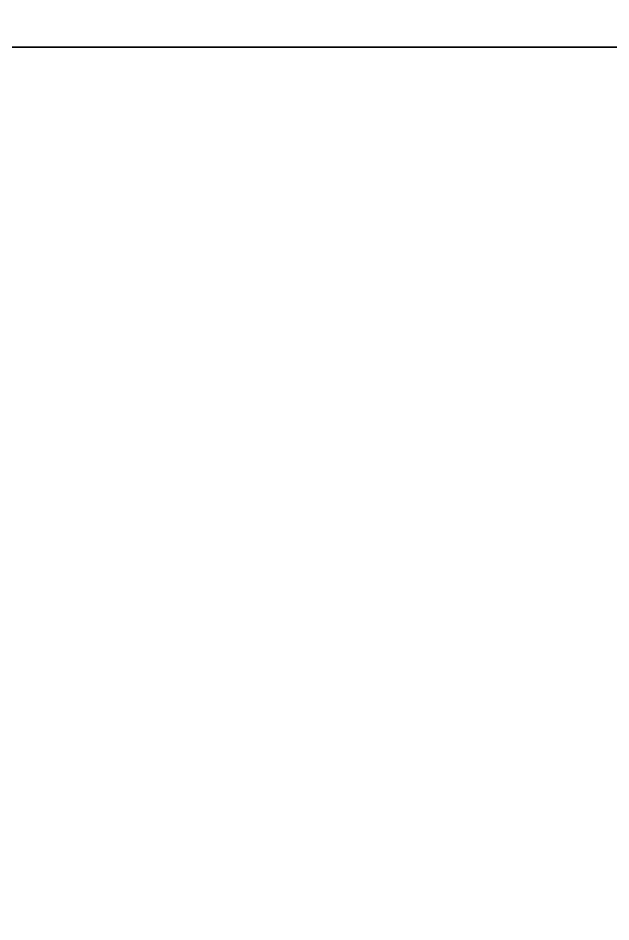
# Model space of a CAD drawing. Extents: x 0 to 5507, y -6518 to 0.
# Drawn here: x 4618.4 to 4660.6, y -2025.2 to -1960.9 of the extents above; entities that cross this region are included whole.
import ezdxf

# ---------------------------------------------------------------- set-up
doc = ezdxf.new("R2010")
doc.units = 0
for name, color, linetype in [('LAYER0', 7, 'CONTINUOUS'), ('LAYER364', 7, 'CONTINUOUS'), ('LAYER383', 7, 'CONTINUOUS'), ('LAYER399', 7, 'CONTINUOUS'), ('LAYER422', 7, 'CONTINUOUS'), ('LAYER453', 7, 'CONTINUOUS'), ('LAYER472', 7, 'CONTINUOUS'), ('LAYER473', 7, 'CONTINUOUS'), ('LAYER518', 9, 'CONTINUOUS'), ('LAYER520', 9, 'CONTINUOUS'), ('LAYER535', 7, 'CONTINUOUS')]:
    doc.layers.add(name, color=color, linetype=linetype)

msp = doc.modelspace()

# ---------------------------------------------------------------- linework, layer by layer
at = {"layer": 'LAYER0', "invisible_edges": 1}
for points in [[(5507, 0), (0, -6518), (0, 0), (5507, 0)], [(5507, -6518, 5), (0, 0, 5), (0, -6518, 5), (5507, -6518, 5)], [(0, 0, 5), (5507, -6518, 5), (5507, 0, 5), (0, 0, 5)], [(0, -6518), (5507, 0), (5507, -6518), (0, -6518)]]:
    msp.add_3dface(points, dxfattribs=at)
at = {"layer": 'LAYER364', "invisible_edges": 1}
for points in [[(3927, -1542.6, 336.883), (4701, -2044, 336.883), (4701, -1542.6, 336.883), (3927, -1542.6, 336.883)], [(4701, -2044, 336.883), (3927, -1542.6, 336.883), (3927, -2044, 336.883), (4701, -2044, 336.883)], [(3927, -2044, 318.883), (4701, -1542.6, 318.883), (4701, -2044, 318.883), (3927, -2044, 318.883)], [(4701, -1542.6, 318.883), (3927, -2044, 318.883), (3927, -1542.6, 318.883), (4701, -1542.6, 318.883)]]:
    msp.add_3dface(points, dxfattribs=at)
at = {"layer": 'LAYER383', "invisible_edges": 1}
for points in [[(4701, -1518, 116), (3927, -2044, 116), (3927, -1518, 116), (4701, -1518, 116)], [(3927, -2044, 116), (4701, -1518, 116), (4701, -2044, 116), (3927, -2044, 116)], [(4701, -2044, 134), (3927, -1518, 134), (3927, -2044, 134), (4701, -2044, 134)], [(3927, -1518, 134), (4701, -2044, 134), (4701, -1518, 134), (3927, -1518, 134)]]:
    msp.add_3dface(points, dxfattribs=at)
at = {"layer": 'LAYER399', "invisible_edges": 1}
for points in [[(4684, -1594, 162), (3944, -2044, 162), (3944, -1594, 162), (4684, -1594, 162)], [(3944, -2044, 162), (4684, -1594, 162), (4684, -2044, 162), (3944, -2044, 162)], [(4684, -2044, 168), (3944, -1594, 168), (3944, -2044, 168), (4684, -2044, 168)], [(3944, -1594, 168), (4684, -2044, 168), (4684, -1594, 168), (3944, -1594, 168)]]:
    msp.add_3dface(points, dxfattribs=at)
at = {"layer": 'LAYER422', "invisible_edges": 1}
for points in [[(4701, -1963, 876.5), (3927, -2043, 876.5), (3927, -1963, 876.5), (4701, -1963, 876.5)], [(3927, -2043, 876.5), (4701, -1963, 876.5), (4701, -2043, 876.5), (3927, -2043, 876.5)], [(3927, -1963, 894.5), (4701, -1963, 876.5), (3927, -1963, 876.5), (3927, -1963, 894.5)], [(4701, -1963, 876.5), (3927, -1963, 894.5), (4701, -1963, 894.5), (4701, -1963, 876.5)], [(4701, -2043, 894.5), (3927, -1963, 894.5), (3927, -2043, 894.5), (4701, -2043, 894.5)], [(3927, -1963, 894.5), (4701, -2043, 894.5), (4701, -1963, 894.5), (3927, -1963, 894.5)]]:
    msp.add_3dface(points, dxfattribs=at)
at = {"layer": 'LAYER453', "invisible_edges": 1}
for points in [[(3927, -1542.6, 2006.5), (4706, -2054, 2006.5), (4706, -1542.6, 2006.5), (3927, -1542.6, 2006.5)], [(4706, -2054, 2006.5), (3927, -1542.6, 2006.5), (3927, -2054, 2006.5), (4706, -2054, 2006.5)], [(3927, -2054, 1988.5), (4706, -1542.6, 1988.5), (4706, -2054, 1988.5), (3927, -2054, 1988.5)], [(4706, -1542.6, 1988.5), (3927, -2054, 1988.5), (3927, -1542.6, 1988.5), (4706, -1542.6, 1988.5)]]:
    msp.add_3dface(points, dxfattribs=at)
at = {"layer": 'LAYER472', "invisible_edges": 1}
for points in [[(4706, -1518, 1706), (3927, -2054, 1706), (3927, -1518, 1706), (4706, -1518, 1706)], [(3927, -2054, 1706), (4706, -1518, 1706), (4706, -2054, 1706), (3927, -2054, 1706)], [(4706, -2054, 1724), (3927, -1518, 1724), (3927, -2054, 1724), (4706, -2054, 1724)], [(3927, -1518, 1724), (4706, -2054, 1724), (4706, -1518, 1724), (3927, -1518, 1724)]]:
    msp.add_3dface(points, dxfattribs=at)
at = {"layer": 'LAYER473', "invisible_edges": 1}
for points in [[(3927, -1518, 2289), (4706, -2054, 2289), (4706, -1518, 2289), (3927, -1518, 2289)], [(4706, -2054, 2289), (3927, -1518, 2289), (3927, -2054, 2289), (4706, -2054, 2289)], [(3927, -2054, 2271), (4706, -1518, 2271), (4706, -2054, 2271), (3927, -2054, 2271)], [(4706, -1518, 2271), (3927, -2054, 2271), (3927, -1518, 2271), (4706, -1518, 2271)]]:
    msp.add_3dface(points, dxfattribs=at)
at = {"layer": 'LAYER518', "invisible_edges": 1}
for points in [[(4754, -1518, 895), (3467, -2074, 895), (3467, -1518, 895), (4754, -1518, 895)], [(3467, -2074, 895), (4754, -1518, 895), (4754, -2074, 895), (3467, -2074, 895)], [(4754, -2074, 915), (3467, -1518, 915), (3467, -2074, 915), (4754, -2074, 915)], [(3467, -1518, 915), (4754, -2074, 915), (4754, -1518, 915), (3467, -1518, 915)]]:
    msp.add_3dface(points, dxfattribs=at)
at = {"layer": 'LAYER520', "invisible_edges": 1}
for points in [[(4754, -1518, 1685), (3467, -2074, 1685), (3467, -1518, 1685), (4754, -1518, 1685)], [(3467, -2074, 1685), (4754, -1518, 1685), (4754, -2074, 1685), (3467, -2074, 1685)], [(4754, -2074, 1705), (3467, -1518, 1705), (3467, -2074, 1705), (4754, -2074, 1705)], [(3467, -1518, 1705), (4754, -2074, 1705), (4754, -1518, 1705), (3467, -1518, 1705)]]:
    msp.add_3dface(points, dxfattribs=at)
at = {"layer": 'LAYER535', "invisible_edges": 1}
for points in [[(4754, -1518, 5), (3687, -2074, 5), (3687, -1518, 5), (4754, -1518, 5)], [(3687, -2074, 5), (4754, -1518, 5), (4754, -2074, 5), (3687, -2074, 5)], [(4754, -2074, 115), (3687, -1518, 115), (3687, -2074, 115), (4754, -2074, 115)], [(3687, -1518, 115), (4754, -2074, 115), (4754, -1518, 115), (3687, -1518, 115)]]:
    msp.add_3dface(points, dxfattribs=at)

doc.saveas('drawing.dxf')
